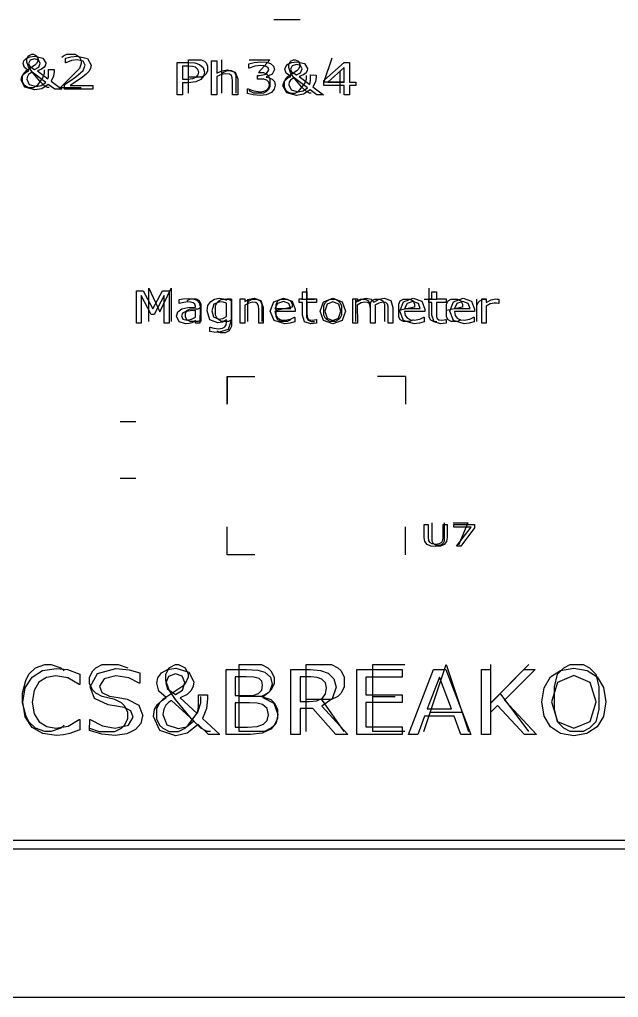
# Model space of a CAD drawing. Extents: x 132.2 to 167.8, y 97.2 to 132.8.
# Drawn here: x 139.2 to 149.95, y 97.19 to 114.73 of the extents above; entities that cross this region are included whole.
import ezdxf

# ---------------------------------------------------------------- set-up
doc = ezdxf.new("R2010")
doc.units = 0

msp = doc.modelspace()

# ---------------------------------------------------------------- linework, layer by layer
at = {"layer": 'Layer 1'}
for p, q in [((143.763, 114.735), (144.237, 114.735)), ((139.334, 114.03), (139.363, 114.087)), ((139.363, 114.087), (139.42, 114.115)), ((139.38469, 114.067049), (139.47499, 114.078769)), ((139.42, 114.115), (139.449, 114.115)), ((139.449, 114.115), (139.506, 114.087)), ((139.47499, 114.078769), (139.61698, 114.044399)), ((139.506, 114.087), (139.534, 114.03)), ((139.963, 114.058), (139.992, 114.087)), ((139.992, 114.087), (140.049, 114.115)), ((140.049, 114.115), (140.192, 114.115)), ((140.1208, 114.067), (140.23743, 114.07833)), ((140.192, 114.115), (140.249, 114.087)), ((140.23743, 114.07833), (140.41949, 114.03497)), ((140.249, 114.087), (140.277, 114.058)), ((139.26499, 113.943609), (139.27819, 113.993219)), ((139.28929, 113.871729), (139.26499, 113.943609)), ((139.27819, 113.993219), (139.31879, 114.036579)), ((139.477, 113.915), (139.306, 113.801)), ((139.31879, 114.036579), (139.38469, 114.067049)), ((139.334, 113.972), (139.334, 114.03)), ((139.363, 113.887), (139.334, 113.972)), ((139.394, 114.00546), (139.3646, 113.94687)), ((139.3646, 113.94687), (139.3844, 113.89492)), ((139.3844, 113.89492), (139.4711, 113.8414)), ((139.4701, 114.02968), (139.394, 114.00546)), ((139.5431, 114.0082), (139.4701, 114.02968)), ((139.506, 113.944), (139.477, 113.915)), ((139.534, 114.001), (139.506, 113.944)), ((139.534, 114.03), (139.534, 114.001)), ((139.572, 113.95), (139.5431, 114.0082)), ((139.5462, 113.88124), (139.5721, 113.94999)), ((139.5721, 113.94999), (139.572, 113.95)), ((139.61698, 114.044399), (139.67128, 113.958069)), ((139.66528, 113.919009), (139.64448, 113.880339)), ((139.67128, 113.958069), (139.66528, 113.919009)), ((140.025, 114.042), (140.1208, 114.067)), ((140.025, 113.96), (140.025, 114.042)), ((140.02979, 113.960744), (140.025, 113.96)), ((140.13476, 113.999024), (140.02979, 113.960744)), ((140.23466, 114.011524), (140.13476, 113.999024)), ((140.34267, 113.985744), (140.23466, 114.011524)), ((140.277, 114.058), (140.306, 114.001)), ((140.306, 113.944), (140.277, 113.858)), ((140.306, 114.001), (140.306, 113.944)), ((140.38177, 113.915044), (140.34267, 113.985744)), ((140.34577, 113.822464), (140.38177, 113.915044)), ((140.41949, 114.03497), (140.48539, 113.918174)), ((140.48539, 113.918174), (140.47419, 113.856064)), ((142.028, 113.385), (142.028, 113.967)), ((142.028, 113.967), (142.233, 113.967)), ((142.22784, 113.90036), (142.128, 113.9)), ((142.128, 113.9), (142.128, 113.668)), ((142.30644, 113.89486), (142.22784, 113.90036)), ((142.233, 113.967), (142.34811, 113.958)), ((142.234, 113.415), (142.234, 114.015)), ((142.234, 114.015), (142.463, 114.015)), ((142.36224, 113.87767), (142.30644, 113.89486)), ((142.34811, 113.958), (142.43181, 113.93066)), ((142.43181, 113.93066), (142.49821, 113.87519)), ((142.463, 114.015), (142.52, 113.987)), ((142.52, 113.987), (142.549, 113.958)), ((142.549, 113.958), (142.577, 113.901)), ((142.577, 113.901), (142.577, 113.815)), ((142.646, 113.385), (142.646, 113.993)), ((142.646, 113.993), (142.742, 113.993)), ((142.742, 113.993), (142.742, 113.773)), ((142.834, 113.415), (142.834, 114.015)), ((143.317, 113.942), (143.4128, 113.967)), ((143.317, 113.86), (143.317, 113.942)), ((143.32, 114.015), (143.692, 114.015)), ((143.42429, 113.89784), (143.32185, 113.86034)), ((143.4128, 113.967), (143.52944, 113.97872)), ((143.52672, 113.91112), (143.42429, 113.89784)), ((143.692, 114.015), (143.492, 113.787)), ((143.58302, 113.90722), (143.52672, 113.91112)), ((143.52944, 113.97872), (143.62684, 113.97092)), ((143.62962, 113.89316), (143.58302, 113.90722)), ((143.62684, 113.97092), (143.70294, 113.94592)), ((143.66212, 113.86699), (143.62962, 113.89316)), ((143.70294, 113.94592), (143.75824, 113.90061)), ((143.75824, 113.90061), (143.77704, 113.8385)), ((143.96509, 113.843589), (143.97829, 113.893199)), ((143.97829, 113.893199), (144.01889, 113.936559)), ((144.01889, 113.936559), (144.08479, 113.967029)), ((144.034, 113.93), (144.063, 113.987)), ((144.034, 113.872), (144.034, 113.93)), ((144.063, 113.987), (144.12, 114.015)), ((144.094, 113.90546), (144.0646, 113.84687)), ((144.08479, 113.967029), (144.17509, 113.978749)), ((144.1701, 113.92968), (144.094, 113.90546)), ((144.12, 114.015), (144.149, 114.015)), ((144.149, 114.015), (144.206, 113.987)), ((144.2431, 113.9082), (144.1701, 113.92968)), ((144.17509, 113.978749), (144.31708, 113.944369)), ((144.206, 113.987), (144.234, 113.93)), ((144.234, 113.901), (144.206, 113.844)), ((144.234, 113.93), (144.234, 113.901)), ((144.272, 113.85), (144.2431, 113.9082)), ((144.31708, 113.944369), (144.37138, 113.858039)), ((144.806, 114.044), (144.663, 113.615)), ((144.664, 113.639), (145.02963, 113.967125)), ((145.02963, 113.967125), (145.123, 113.967)), ((145.123, 113.967), (145.123, 113.611)), ((139.24169, 113.706879), (139.27259, 113.752189)), ((139.277, 113.772), (139.249, 113.715)), ((139.27259, 113.752189), (139.31669, 113.786569)), ((139.306, 113.801), (139.277, 113.772)), ((139.36989, 113.815089), (139.28929, 113.871729)), ((139.31669, 113.786569), (139.36989, 113.815089)), ((139.3652, 113.748434), (139.3419, 113.711714)), ((139.42, 113.801), (139.363, 113.887)), ((139.3966, 113.774214), (139.3652, 113.748434)), ((139.428, 113.789844), (139.3966, 113.774214)), ((139.563, 113.63), (139.42, 113.801)), ((139.6704, 113.607813), (139.428, 113.789844)), ((139.4711, 113.8414), (139.5462, 113.88124)), ((139.59838, 113.843619), (139.52078, 113.813539)), ((139.52078, 113.813539), (139.70891, 113.672133)), ((139.64448, 113.880339), (139.59838, 113.843619)), ((139.62, 113.687), (139.649, 113.772)), ((139.649, 113.772), (139.649, 113.83)), ((139.71951, 113.706513), (139.72351, 113.745573)), ((139.72351, 113.745573), (139.72402, 113.794403)), ((139.72402, 113.794403), (139.72402, 113.840103)), ((139.72402, 113.840103), (139.82304, 113.839844)), ((139.8103, 113.71863), (139.7672, 113.62918)), ((139.823, 113.803), (139.8103, 113.71863)), ((139.82304, 113.839844), (139.823, 113.803)), ((140.277, 113.858), (139.934, 113.515)), ((140.2124, 113.70723), (140.34577, 113.822464)), ((140.39559, 113.754104), (140.33119, 113.702154)), ((140.44229, 113.801764), (140.39559, 113.754104)), ((140.47419, 113.856064), (140.44229, 113.801764)), ((142.40384, 113.84134), (142.36224, 113.87767)), ((142.3738, 113.70315), (142.4073, 113.7426)), ((142.41754, 113.789), (142.40384, 113.84134)), ((142.4073, 113.7426), (142.4174, 113.78908)), ((142.4174, 113.78908), (142.41754, 113.789)), ((142.5042, 113.71913), (142.4555, 113.6621)), ((142.52, 113.73), (142.463, 113.701)), ((142.49821, 113.87519), (142.52201, 113.79121)), ((142.522, 113.791), (142.5042, 113.71913)), ((142.549, 113.758), (142.52, 113.73)), ((142.52201, 113.79121), (142.522, 113.791)), ((142.577, 113.815), (142.549, 113.758)), ((142.8233, 113.74824), (142.7417, 113.71035)), ((142.742, 113.773), (142.8343, 113.81753)), ((142.9049, 113.76308), (142.8233, 113.74824)), ((142.863, 113.787), (142.834, 113.758)), ((142.8343, 113.81753), (142.9322, 113.83355)), ((142.92, 113.815), (142.863, 113.787)), ((142.9668, 113.75488), (142.9049, 113.76308)), ((143.006, 113.815), (142.92, 113.815)), ((142.9322, 113.83355), (143.07216, 113.79097)), ((143.0033, 113.73066), (142.9668, 113.75488)), ((143.02, 113.68925), (143.0033, 113.73066)), ((143.063, 113.787), (143.006, 113.815)), ((143.092, 113.73), (143.063, 113.787)), ((143.07216, 113.79097), (143.12036, 113.668313)), ((143.092, 113.415), (143.092, 113.73)), ((143.32185, 113.86034), (143.317, 113.86)), ((143.469, 113.668), (143.469, 113.733)), ((143.469, 113.733), (143.505, 113.733)), ((143.492, 113.787), (143.577, 113.787)), ((143.505, 113.733), (143.62772, 113.75761)), ((143.577, 113.787), (143.634, 113.758)), ((143.62772, 113.75761), (143.67382, 113.83027)), ((143.73244, 113.75373), (143.62798, 113.70842)), ((143.634, 113.758), (143.663, 113.73)), ((143.67382, 113.83027), (143.66212, 113.86699)), ((143.663, 113.73), (143.692, 113.672)), ((143.77704, 113.8385), (143.73244, 113.75373)), ((143.98939, 113.771719), (143.96509, 113.843589)), ((144.06999, 113.715079), (143.98939, 113.771719)), ((144.177, 113.815), (144.006, 113.701)), ((144.063, 113.787), (144.034, 113.872)), ((144.12, 113.701), (144.063, 113.787)), ((144.0646, 113.84687), (144.0844, 113.79492)), ((144.0844, 113.79492), (144.1711, 113.7414)), ((144.1711, 113.7414), (144.2462, 113.78124)), ((144.206, 113.844), (144.177, 113.815)), ((144.29838, 113.743589), (144.22078, 113.713509)), ((144.2462, 113.78124), (144.2721, 113.84999)), ((144.2721, 113.84999), (144.272, 113.85)), ((144.34458, 113.780309), (144.29838, 113.743589)), ((144.36538, 113.818979), (144.34458, 113.780309)), ((144.349, 113.672), (144.349, 113.73)), ((144.37138, 113.858039), (144.36538, 113.818979)), ((144.42402, 113.694373), (144.42402, 113.740073)), ((144.42402, 113.740073), (144.52304, 113.739843)), ((144.52304, 113.739843), (144.523, 113.703)), ((145.025, 113.874), (144.7324, 113.6115)), ((144.949, 113.815), (144.949, 113.415)), ((145.02556, 113.6115), (145.025, 113.874)), ((139.22849, 113.644769), (139.24169, 113.706879)), ((139.29799, 113.52016), (139.22849, 113.644769)), ((139.249, 113.715), (139.249, 113.63)), ((139.249, 113.63), (139.277, 113.572)), ((139.277, 113.572), (139.306, 113.544)), ((139.306, 113.544), (139.363, 113.515)), ((139.3419, 113.711714), (139.3329, 113.663274)), ((139.3329, 113.663274), (139.376, 113.571084)), ((139.376, 113.571084), (139.49923, 113.536314)), ((139.449, 113.515), (139.506, 113.544)), ((139.49923, 113.536314), (139.59253, 113.553894)), ((139.506, 113.544), (139.534, 113.572)), ((139.534, 113.572), (139.62, 113.687)), ((139.649, 113.544), (139.563, 113.63)), ((139.59253, 113.553894), (139.67063, 113.607804)), ((139.71787, 113.5725), (139.5987, 113.49477)), ((139.706, 113.515), (139.649, 113.544)), ((139.67063, 113.607804), (139.6704, 113.607813)), ((139.70891, 113.672133), (139.71951, 113.706513)), ((139.834, 113.485), (139.71787, 113.5725)), ((139.7672, 113.62918), (139.95889, 113.48543)), ((140.006, 113.567), (140.1125, 113.63731)), ((140.006, 113.485), (140.006, 113.567)), ((140.21912, 113.622464), (140.11111, 113.551374)), ((140.11111, 113.551374), (140.518, 113.552)), ((140.1125, 113.63731), (140.2124, 113.70723)), ((140.33119, 113.702154), (140.21912, 113.622464)), ((140.518, 113.552), (140.518, 113.485)), ((142.128, 113.668), (142.213, 113.668)), ((142.22881, 113.60195), (142.128, 113.602)), ((142.128, 113.602), (142.128, 113.385)), ((142.213, 113.668), (142.3119, 113.6762)), ((142.3632, 113.61679), (142.22881, 113.60195)), ((142.463, 113.701), (142.234, 113.701)), ((142.3119, 113.6762), (142.3738, 113.70315)), ((142.4555, 113.6621), (142.3632, 113.61679)), ((142.7417, 113.71035), (142.742, 113.385)), ((143.025, 113.633), (143.02, 113.68925)), ((143.025, 113.385), (143.025, 113.633)), ((143.12036, 113.668313), (143.12, 113.385)), ((143.5154, 113.66796), (143.469, 113.668)), ((143.5854, 113.66326), (143.5154, 113.66796)), ((143.6407, 113.64685), (143.5854, 113.66326)), ((143.62798, 113.70842), (143.628, 113.703)), ((143.628, 113.703), (143.6838, 113.68972)), ((143.6762, 113.61443), (143.6407, 113.64685)), ((143.6894, 113.56287), (143.6762, 113.61443)), ((143.6777, 113.51053), (143.6894, 113.56287)), ((143.6838, 113.68972), (143.737, 113.66511)), ((143.692, 113.672), (143.692, 113.53)), ((143.737, 113.66511), (143.736, 113.665)), ((143.736, 113.665), (143.7761, 113.62281)), ((143.7918, 113.55719), (143.773, 113.48414)), ((143.7761, 113.62281), (143.7918, 113.55719)), ((143.92849, 113.544769), (143.94169, 113.606879)), ((143.99799, 113.42016), (143.92849, 113.544769)), ((143.94169, 113.606879), (143.97259, 113.652189)), ((143.977, 113.672), (143.949, 113.615)), ((143.949, 113.615), (143.949, 113.53)), ((143.97259, 113.652189), (144.01669, 113.686569)), ((144.006, 113.701), (143.977, 113.672)), ((144.01669, 113.686569), (144.06999, 113.715079)), ((144.0419, 113.611713), (144.0329, 113.563273)), ((144.0329, 113.563273), (144.076, 113.471083)), ((144.0652, 113.648433), (144.0419, 113.611713)), ((144.0966, 113.674213), (144.0652, 113.648433)), ((144.128, 113.689843), (144.0966, 113.674213)), ((144.263, 113.53), (144.12, 113.701)), ((144.3704, 113.507812), (144.128, 113.689843)), ((144.22078, 113.713509), (144.40892, 113.572103)), ((144.234, 113.472), (144.32, 113.587)), ((144.32, 113.587), (144.349, 113.672)), ((144.40892, 113.572103), (144.41952, 113.606483)), ((144.41952, 113.606483), (144.42352, 113.645543)), ((144.42352, 113.645543), (144.42402, 113.694373)), ((144.5103, 113.61862), (144.4672, 113.52917)), ((144.523, 113.703), (144.5103, 113.61862)), ((144.663, 113.615), (145.034, 113.615)), ((144.664, 113.549), (144.664, 113.639)), ((145.025, 113.549), (144.664, 113.549)), ((144.7324, 113.6115), (145.02556, 113.6115)), ((145.025, 113.385), (145.025, 113.549)), ((145.123, 113.611), (145.235, 113.611)), ((145.235, 113.549), (145.123, 113.549)), ((145.123, 113.549), (145.123, 113.385)), ((145.235, 113.611), (145.235, 113.549)), ((139.47344, 113.47289), (139.29799, 113.52016)), ((139.363, 113.515), (139.449, 113.515)), ((139.5987, 113.49477), (139.47344, 113.47289)), ((139.734, 113.515), (139.706, 113.515)), ((139.95889, 113.48543), (139.834, 113.485)), ((139.934, 113.515), (140.306, 113.515)), ((140.518, 113.485), (140.006, 113.485)), ((142.128, 113.385), (142.028, 113.385)), ((142.742, 113.385), (142.646, 113.385)), ((143.12, 113.385), (143.025, 113.385)), ((143.29428, 113.40954), (143.295, 113.491)), ((143.39418, 113.38454), (143.29428, 113.40954)), ((143.295, 113.491), (143.303, 113.491)), ((143.303, 113.491), (143.40442, 113.45467)), ((143.349, 113.444), (143.32, 113.472)), ((143.406, 113.415), (143.349, 113.444)), ((143.51792, 113.37282), (143.39418, 113.38454)), ((143.40442, 113.45467), (143.517, 113.44022)), ((143.577, 113.415), (143.406, 113.415)), ((143.517, 113.44022), (143.5849, 113.44842)), ((143.6305, 113.38571), (143.51792, 113.37282)), ((143.634, 113.444), (143.577, 113.415)), ((143.5849, 113.44842), (143.6432, 113.47264)), ((143.7203, 113.42633), (143.6305, 113.38571)), ((143.663, 113.472), (143.634, 113.444)), ((143.6432, 113.47264), (143.6777, 113.51053)), ((143.692, 113.53), (143.663, 113.472)), ((143.773, 113.48414), (143.7203, 113.42633)), ((143.949, 113.53), (143.977, 113.472)), ((143.977, 113.472), (144.006, 113.444)), ((144.17345, 113.37289), (143.99799, 113.42016)), ((144.006, 113.444), (144.063, 113.415)), ((144.063, 113.415), (144.149, 113.415)), ((144.076, 113.471083), (144.19923, 113.436323)), ((144.149, 113.415), (144.206, 113.444)), ((144.29871, 113.39477), (144.17345, 113.37289)), ((144.19923, 113.436323), (144.29253, 113.453903)), ((144.206, 113.444), (144.234, 113.472)), ((144.349, 113.444), (144.263, 113.53)), ((144.29253, 113.453903), (144.37063, 113.507813)), ((144.41788, 113.4725), (144.29871, 113.39477)), ((144.406, 113.415), (144.349, 113.444)), ((144.37063, 113.507813), (144.3704, 113.507812)), ((144.434, 113.415), (144.406, 113.415)), ((144.534, 113.385), (144.41788, 113.4725)), ((144.4672, 113.52917), (144.65888, 113.38542)), ((144.65888, 113.38542), (144.534, 113.385)), ((145.123, 113.385), (145.025, 113.385)), ((141.301, 109.285), (141.301, 109.867)), ((141.301, 109.867), (141.42, 109.867)), ((141.42, 109.867), (141.59538, 109.54317)), ((141.52, 109.315), (141.52, 109.915)), ((141.52, 109.915), (141.72, 109.487)), ((141.59538, 109.54317), (141.76501, 109.867)), ((141.72, 109.487), (141.92, 109.915)), ((141.76501, 109.867), (141.886, 109.867)), ((141.886, 109.867), (141.886, 109.285)), ((141.92, 109.915), (141.92, 109.315)), ((144.349, 109.915), (144.349, 109.401)), ((146.549, 109.915), (146.549, 109.401)), ((141.38244, 109.78601), (141.382, 109.285)), ((141.564, 109.445), (141.38244, 109.78601)), ((141.799, 109.786), (141.61611, 109.44499)), ((141.799, 109.285), (141.799, 109.786)), ((142.065, 109.712), (142.1352, 109.7249)), ((142.065, 109.637), (142.065, 109.712)), ((142.1352, 109.7249), (142.2258, 109.7319)), ((142.263, 109.715), (142.206, 109.687)), ((142.2258, 109.7319), (142.3164, 109.7239)), ((142.377, 109.715), (142.263, 109.715)), ((142.3164, 109.7239), (142.3835, 109.6981)), ((142.434, 109.687), (142.377, 109.715)), ((142.3835, 109.6981), (142.4259, 109.6516)), ((142.463, 109.63), (142.434, 109.687)), ((142.63252, 109.67458), (142.70232, 109.71758)), ((142.70232, 109.71758), (142.78402, 109.73318)), ((142.749, 109.658), (142.777, 109.687)), ((142.777, 109.687), (142.834, 109.715)), ((142.78402, 109.73318), (142.85562, 109.72518)), ((142.834, 109.715), (142.949, 109.715)), ((142.85562, 109.72518), (142.91702, 109.70218)), ((142.91702, 109.70218), (142.92202, 109.72088)), ((142.92202, 109.72088), (143, 109.721)), ((142.949, 109.715), (143.006, 109.687)), ((143, 109.721), (143, 109.335)), ((143.006, 109.715), (143.006, 109.23)), ((143.163, 109.285), (143.163, 109.721)), ((143.163, 109.721), (143.247, 109.721)), ((143.247, 109.721), (143.247, 109.673)), ((143.247, 109.673), (143.3274, 109.7175)), ((143.292, 109.715), (143.292, 109.315)), ((143.292, 109.658), (143.32, 109.687)), ((143.32, 109.687), (143.377, 109.715)), ((143.3274, 109.7175), (143.4127, 109.7335)), ((143.377, 109.715), (143.463, 109.715)), ((143.4127, 109.7335), (143.53463, 109.6909)), ((143.463, 109.715), (143.52, 109.687)), ((143.52, 109.687), (143.549, 109.63)), ((143.53463, 109.6909), (143.57663, 109.56824)), ((143.76657, 109.67101), (143.94062, 109.73391)), ((143.806, 109.63), (143.834, 109.687)), ((143.834, 109.687), (143.892, 109.715)), ((143.892, 109.715), (144.006, 109.715)), ((143.94062, 109.73391), (144.09436, 109.68231)), ((144.006, 109.715), (144.063, 109.687)), ((144.063, 109.687), (144.092, 109.63)), ((144.09436, 109.68231), (144.14866, 109.53583)), ((144.221, 109.659), (144.221, 109.721)), ((144.221, 109.721), (144.277, 109.721)), ((144.263, 109.715), (144.492, 109.715)), ((144.277, 109.721), (144.277, 109.846)), ((144.277, 109.846), (144.36, 109.846)), ((144.36, 109.846), (144.36, 109.721)), ((144.36, 109.721), (144.531, 109.721)), ((144.531, 109.721), (144.531, 109.659)), ((144.658, 109.67136), (144.82454, 109.73346)), ((144.692, 109.658), (144.72, 109.687)), ((144.72, 109.687), (144.777, 109.715)), ((144.777, 109.715), (144.863, 109.715)), ((144.82454, 109.73346), (144.9902, 109.67136)), ((144.863, 109.715), (144.92, 109.687)), ((144.92, 109.687), (144.949, 109.658)), ((145.18, 109.286), (145.18, 109.722)), ((145.18, 109.722), (145.264, 109.722)), ((145.234, 109.315), (145.234, 109.715)), ((145.234, 109.658), (145.263, 109.687)), ((145.263, 109.687), (145.32, 109.715)), ((145.264, 109.722), (145.264, 109.674)), ((145.264, 109.674), (145.3413, 109.7185)), ((145.32, 109.715), (145.406, 109.715)), ((145.3413, 109.7185), (145.4239, 109.7345)), ((145.406, 109.715), (145.463, 109.687)), ((145.4239, 109.7345), (145.5092, 109.7158)), ((145.463, 109.687), (145.492, 109.63)), ((145.492, 109.63), (145.52, 109.687)), ((145.5092, 109.7158), (145.5618, 109.6638)), ((145.52, 109.687), (145.577, 109.715)), ((145.5618, 109.6638), (145.6537, 109.7177)), ((145.577, 109.715), (145.663, 109.715)), ((145.6537, 109.7177), (145.7425, 109.7345)), ((145.663, 109.715), (145.72, 109.687)), ((145.72, 109.687), (145.749, 109.63)), ((145.7425, 109.7345), (145.86221, 109.6907)), ((145.86221, 109.6907), (145.90111, 109.56921)), ((146.006, 109.63), (146.034, 109.687)), ((146.034, 109.687), (146.092, 109.715)), ((146.09057, 109.67101), (146.26463, 109.73391)), ((146.092, 109.715), (146.206, 109.715)), ((146.206, 109.715), (146.263, 109.687)), ((146.263, 109.687), (146.292, 109.63)), ((146.26463, 109.73391), (146.41836, 109.68231)), ((146.41836, 109.68231), (146.47266, 109.53583)), ((146.463, 109.715), (146.692, 109.715)), ((146.545, 109.659), (146.545, 109.721)), ((146.545, 109.721), (146.601, 109.721)), ((146.601, 109.721), (146.601, 109.846)), ((146.601, 109.846), (146.684, 109.846)), ((146.684, 109.846), (146.684, 109.721)), ((146.684, 109.721), (146.856, 109.721)), ((146.856, 109.721), (146.856, 109.659)), ((146.863, 109.63), (146.892, 109.687)), ((146.892, 109.687), (146.949, 109.715)), ((146.949, 109.715), (147.063, 109.715)), ((146.98658, 109.67101), (147.16063, 109.73391)), ((147.063, 109.715), (147.12, 109.687)), ((147.12, 109.687), (147.149, 109.63)), ((147.16063, 109.73391), (147.31436, 109.68231)), ((147.31436, 109.68231), (147.36866, 109.53583)), ((147.406, 109.315), (147.406, 109.715)), ((147.434, 109.658), (147.463, 109.687)), ((147.463, 109.687), (147.52, 109.715)), ((147.495, 109.285), (147.495, 109.721)), ((147.495, 109.721), (147.578, 109.721)), ((147.52, 109.715), (147.577, 109.715)), ((147.578, 109.721), (147.578, 109.656)), ((147.578, 109.656), (147.665, 109.7056)), ((147.665, 109.7056), (147.7423, 109.7205)), ((147.7423, 109.7205), (147.7737, 109.7195)), ((147.7737, 109.7195), (147.8028, 109.7155)), ((147.8028, 109.7155), (147.803, 109.641)), ((142.04431, 109.4926), (142.11321, 109.541)), ((142.0685, 109.6374), (142.065, 109.637)), ((142.1515, 109.6593), (142.0685, 109.6374)), ((142.11321, 109.541), (142.22144, 109.5648)), ((142.2244, 109.6673), (142.1515, 109.6593)), ((142.177, 109.458), (142.206, 109.515)), ((142.2673, 109.508), (142.186, 109.4967)), ((142.206, 109.515), (142.263, 109.544)), ((142.22144, 109.5648), (142.35706, 109.5738)), ((142.2761, 109.6643), (142.2244, 109.6673)), ((142.263, 109.544), (142.406, 109.544)), ((142.357, 109.514), (142.2673, 109.508)), ((142.3185, 109.6522), (142.2761, 109.6643)), ((142.3468, 109.6264), (142.3185, 109.6522)), ((142.357, 109.585), (142.3468, 109.6264)), ((142.35706, 109.5738), (142.357, 109.585)), ((142.3574, 109.39242), (142.357, 109.514)), ((142.406, 109.544), (142.463, 109.572)), ((142.4259, 109.6516), (142.4405, 109.5809)), ((142.4405, 109.5809), (142.44, 109.285)), ((142.463, 109.315), (142.463, 109.63)), ((142.56582, 109.50698), (142.58352, 109.60388)), ((142.61752, 109.3476), (142.56582, 109.50698)), ((142.58352, 109.60388), (142.63252, 109.67458)), ((142.69081, 109.6271), (142.65151, 109.50913)), ((142.65151, 109.50913), (142.68071, 109.3978)), ((142.7986, 109.6677), (142.69081, 109.6271)), ((142.72, 109.601), (142.749, 109.658)), ((142.72, 109.43), (142.72, 109.601)), ((142.8552, 109.6617), (142.7986, 109.6677)), ((142.917, 109.643), (142.8552, 109.6617)), ((142.9169, 109.4053), (142.917, 109.643)), ((143.3176, 109.6481), (143.2465, 109.6102)), ((143.2465, 109.6102), (143.247, 109.285)), ((143.3887, 109.6629), (143.3176, 109.6481)), ((143.4426, 109.6549), (143.3887, 109.6629)), ((143.4744, 109.6307), (143.4426, 109.6549)), ((143.489, 109.5893), (143.4744, 109.6307)), ((143.493, 109.533), (143.489, 109.5893)), ((143.493, 109.285), (143.493, 109.533)), ((143.549, 109.63), (143.549, 109.315)), ((143.57663, 109.56824), (143.576, 109.285)), ((143.70077, 109.50108), (143.76657, 109.67101)), ((143.83013, 109.6384), (143.78553, 109.5521)), ((143.78553, 109.5521), (144.0682, 109.5522)), ((143.806, 109.401), (143.806, 109.63)), ((144.092, 109.572), (143.806, 109.515)), ((143.9366, 109.6732), (143.83013, 109.6384)), ((144.0351, 109.6416), (143.9366, 109.6732)), ((144.0682, 109.5522), (144.0351, 109.6416)), ((144.092, 109.63), (144.092, 109.572)), ((144.14866, 109.53583), (144.149, 109.496)), ((144.277, 109.659), (144.221, 109.659)), ((144.27664, 109.42714), (144.277, 109.659)), ((144.531, 109.659), (144.36, 109.659)), ((144.36, 109.659), (144.36, 109.46)), ((144.5966, 109.503), (144.658, 109.67136)), ((144.663, 109.601), (144.692, 109.658)), ((144.663, 109.43), (144.663, 109.601)), ((144.7193, 109.62878), (144.6822, 109.503)), ((144.82444, 109.67018), (144.7193, 109.62878)), ((144.9287, 109.62878), (144.82444, 109.67018)), ((144.9663, 109.503), (144.9287, 109.62878)), ((144.949, 109.658), (144.977, 109.601)), ((144.977, 109.601), (144.977, 109.43)), ((144.9902, 109.67136), (145.052, 109.503)), ((145.3316, 109.6497), (145.2636, 109.6118)), ((145.2636, 109.6118), (145.264, 109.286)), ((145.4001, 109.6645), (145.3316, 109.6497)), ((145.4549, 109.6555), (145.4001, 109.6645)), ((145.4841, 109.6305), (145.4549, 109.6555)), ((145.496, 109.5887), (145.4841, 109.6305)), ((145.492, 109.63), (145.492, 109.315)), ((145.499, 109.534), (145.496, 109.5887)), ((145.499, 109.285), (145.499, 109.534)), ((145.6493, 109.6479), (145.5795, 109.6088)), ((145.5795, 109.6088), (145.5815, 109.5877)), ((145.5815, 109.5877), (145.58239, 109.5643)), ((145.58239, 109.5643), (145.582, 109.285)), ((145.7191, 109.6635), (145.6493, 109.6479)), ((145.7739, 109.6545), (145.7191, 109.6635)), ((145.749, 109.63), (145.749, 109.315)), ((145.8031, 109.6291), (145.7739, 109.6545)), ((145.815, 109.5873), (145.8031, 109.6291)), ((145.818, 109.533), (145.815, 109.5873)), ((145.818, 109.285), (145.818, 109.533)), ((145.90111, 109.56921), (145.901, 109.285)), ((146.006, 109.401), (146.006, 109.63)), ((146.292, 109.572), (146.006, 109.515)), ((146.02477, 109.50108), (146.09057, 109.67101)), ((146.15513, 109.6384), (146.11053, 109.5521)), ((146.11053, 109.5521), (146.3932, 109.5522)), ((146.2616, 109.6732), (146.15513, 109.6384)), ((146.3601, 109.6416), (146.2616, 109.6732)), ((146.292, 109.63), (146.292, 109.572)), ((146.3932, 109.5522), (146.3601, 109.6416)), ((146.47266, 109.53583), (146.474, 109.496)), ((146.601, 109.659), (146.545, 109.659)), ((146.60164, 109.42714), (146.601, 109.659)), ((146.856, 109.659), (146.684, 109.659)), ((146.684, 109.659), (146.684, 109.46)), ((146.863, 109.401), (146.863, 109.63)), ((147.149, 109.572), (146.863, 109.515)), ((146.92078, 109.50108), (146.98658, 109.67101)), ((147.05014, 109.6384), (147.00554, 109.5521)), ((147.00554, 109.5521), (147.2882, 109.5522)), ((147.1566, 109.6732), (147.05014, 109.6384)), ((147.149, 109.63), (147.149, 109.572)), ((147.2551, 109.6416), (147.1566, 109.6732)), ((147.2882, 109.5522), (147.2551, 109.6416)), ((147.36866, 109.53583), (147.369, 109.496)), ((147.406, 109.601), (147.434, 109.658)), ((147.5786, 109.5941), (147.578, 109.285)), ((147.6475, 109.6328), (147.5786, 109.5941)), ((147.7217, 109.648), (147.6475, 109.6328)), ((147.7628, 109.646), (147.7217, 109.648)), ((147.799, 109.641), (147.7628, 109.646)), ((147.803, 109.641), (147.799, 109.641)), ((141.61611, 109.44499), (141.564, 109.445)), ((142.02041, 109.4125), (142.04431, 109.4926)), ((142.06681, 109.3129), (142.02041, 109.4125)), ((142.1281, 109.4686), (142.106, 109.4166)), ((142.106, 109.4166), (142.1316, 109.36)), ((142.186, 109.4967), (142.1281, 109.4686)), ((142.1316, 109.36), (142.2098, 109.3413)), ((142.177, 109.401), (142.177, 109.458)), ((142.206, 109.344), (142.177, 109.401)), ((142.263, 109.315), (142.206, 109.344)), ((142.2098, 109.3413), (142.2898, 109.3561)), ((142.2898, 109.3561), (142.3569, 109.3924)), ((142.357, 109.332), (142.327, 109.3133)), ((142.3569, 109.3924), (142.3574, 109.39242)), ((142.357, 109.285), (142.357, 109.332)), ((142.463, 109.344), (142.406, 109.315)), ((142.758, 109.2913), (142.61752, 109.3476)), ((142.68071, 109.3978), (142.77741, 109.3599)), ((142.749, 109.372), (142.72, 109.43)), ((142.777, 109.344), (142.749, 109.372)), ((142.834, 109.315), (142.777, 109.344)), ((142.77741, 109.3599), (142.84991, 109.372)), ((142.917, 109.344), (142.845, 109.3042)), ((142.84991, 109.372), (142.91701, 109.4052)), ((142.9165, 109.304), (142.917, 109.344)), ((142.91701, 109.4052), (142.9169, 109.4053)), ((143, 109.335), (142.943, 109.17211)), ((143.006, 109.344), (142.949, 109.315)), ((143.76967, 109.3339), (143.70077, 109.50108)), ((143.9614, 109.2753), (143.76967, 109.3339)), ((144.149, 109.496), (143.785, 109.496)), ((143.785, 109.496), (143.7987, 109.4257)), ((143.7987, 109.4257), (143.8362, 109.3769)), ((143.834, 109.344), (143.806, 109.401)), ((143.892, 109.315), (143.834, 109.344)), ((143.8362, 109.3769), (143.8905, 109.3488)), ((143.8905, 109.3488), (143.9603, 109.3398)), ((143.9603, 109.3398), (144.06147, 109.3574)), ((144.063, 109.344), (144.006, 109.315)), ((144.06147, 109.3574), (144.13437, 109.3926)), ((144.13437, 109.3926), (144.139, 109.392)), ((144.139, 109.392), (144.139, 109.312)), ((144.31594, 109.3119), (144.27664, 109.42714)), ((144.349, 109.401), (144.377, 109.344)), ((144.36, 109.46), (144.362, 109.4061)), ((144.362, 109.4061), (144.3744, 109.3702)), ((144.3744, 109.3702), (144.4009, 109.3472)), ((144.377, 109.344), (144.434, 109.315)), ((144.4009, 109.3472), (144.453, 109.3402)), ((144.453, 109.3402), (144.4954, 109.3452)), ((144.4954, 109.3452), (144.5272, 109.3542)), ((144.5272, 109.3542), (144.531, 109.354)), ((144.531, 109.354), (144.531, 109.289)), ((144.658, 109.33464), (144.5966, 109.503)), ((144.82454, 109.27294), (144.658, 109.33464)), ((144.692, 109.372), (144.663, 109.43)), ((144.6822, 109.503), (144.7198, 109.37839)), ((144.72, 109.344), (144.692, 109.372)), ((144.7198, 109.37839), (144.8245, 109.33619)), ((144.777, 109.315), (144.72, 109.344)), ((144.8245, 109.33619), (144.92832, 109.37799)), ((144.9902, 109.33464), (144.82454, 109.27294)), ((144.92, 109.344), (144.863, 109.315)), ((144.949, 109.372), (144.92, 109.344)), ((144.92832, 109.37799), (144.96632, 109.50299)), ((144.977, 109.43), (144.949, 109.372)), ((144.96632, 109.50299), (144.9663, 109.503)), ((145.052, 109.503), (144.9902, 109.33464)), ((145.052, 109.503), (145.052, 109.503)), ((146.034, 109.344), (146.006, 109.401)), ((146.09367, 109.3339), (146.02477, 109.50108)), ((146.092, 109.315), (146.034, 109.344)), ((146.2854, 109.2753), (146.09367, 109.3339)), ((146.474, 109.496), (146.11, 109.496)), ((146.11, 109.496), (146.1237, 109.4257)), ((146.1237, 109.4257), (146.1612, 109.3769)), ((146.1612, 109.3769), (146.2155, 109.3488)), ((146.263, 109.344), (146.206, 109.315)), ((146.2155, 109.3488), (146.2853, 109.3398)), ((146.2853, 109.3398), (146.38647, 109.3574)), ((146.38647, 109.3574), (146.45937, 109.3926)), ((146.45937, 109.3926), (146.463, 109.392)), ((146.463, 109.392), (146.463, 109.312)), ((146.549, 109.401), (146.577, 109.344)), ((146.577, 109.344), (146.634, 109.315)), ((146.64094, 109.3119), (146.60164, 109.42714)), ((146.684, 109.46), (146.686, 109.4061)), ((146.686, 109.4061), (146.6984, 109.3702)), ((146.6984, 109.3702), (146.7249, 109.3472)), ((146.7249, 109.3472), (146.777, 109.3402)), ((146.777, 109.3402), (146.8194, 109.3452)), ((146.8194, 109.3452), (146.8512, 109.3542)), ((146.8512, 109.3542), (146.856, 109.354)), ((146.856, 109.354), (146.856, 109.289)), ((146.892, 109.344), (146.863, 109.401)), ((146.949, 109.315), (146.892, 109.344)), ((146.98968, 109.3339), (146.92078, 109.50108)), ((147.1814, 109.2753), (146.98968, 109.3339)), ((147.369, 109.496), (147.006, 109.496)), ((147.006, 109.496), (147.0197, 109.4257)), ((147.0197, 109.4257), (147.0573, 109.3769)), ((147.0573, 109.3769), (147.1116, 109.3488)), ((147.12, 109.344), (147.063, 109.315)), ((147.1116, 109.3488), (147.1814, 109.3398)), ((147.1814, 109.3398), (147.28256, 109.3574)), ((147.28256, 109.3574), (147.35546, 109.3926)), ((147.35546, 109.3926), (147.359, 109.392)), ((147.359, 109.392), (147.359, 109.312)), ((141.382, 109.285), (141.301, 109.285)), ((141.886, 109.285), (141.799, 109.285)), ((142.1799, 109.2738), (142.06681, 109.3129)), ((142.2431, 109.2798), (142.1799, 109.2738)), ((142.2908, 109.2946), (142.2431, 109.2798)), ((142.406, 109.315), (142.263, 109.315)), ((142.327, 109.3133), (142.2908, 109.2946)), ((142.44, 109.285), (142.357, 109.285)), ((142.61742, 109.13881), (142.617, 109.213)), ((142.617, 109.213), (142.621, 109.213)), ((142.621, 109.213), (142.6855, 109.1958)), ((142.6855, 109.1958), (142.7739, 109.1853)), ((142.845, 109.3042), (142.758, 109.2913)), ((142.943, 109.17211), (142.76762, 109.12011)), ((142.7739, 109.1853), (142.8441, 109.1943)), ((142.949, 109.315), (142.834, 109.315)), ((142.8441, 109.1943), (142.8874, 109.2193)), ((142.8874, 109.2193), (142.9095, 109.256)), ((142.9095, 109.256), (142.9165, 109.304)), ((142.977, 109.172), (142.949, 109.144)), ((143.006, 109.23), (142.977, 109.172)), ((143.247, 109.285), (143.163, 109.285)), ((143.576, 109.285), (143.493, 109.285)), ((144.006, 109.315), (143.892, 109.315)), ((144.0533, 109.2858), (143.9614, 109.2753)), ((144.139, 109.312), (144.0533, 109.2858)), ((144.4308, 109.276), (144.31594, 109.3119)), ((144.4798, 109.28), (144.4308, 109.276)), ((144.434, 109.315), (144.492, 109.315)), ((144.531, 109.289), (144.4798, 109.28)), ((144.863, 109.315), (144.777, 109.315)), ((145.264, 109.286), (145.18, 109.286)), ((145.582, 109.285), (145.499, 109.285)), ((145.901, 109.285), (145.818, 109.285)), ((146.206, 109.315), (146.092, 109.315)), ((146.3773, 109.2858), (146.2854, 109.2753)), ((146.463, 109.312), (146.3773, 109.2858)), ((146.634, 109.315), (146.692, 109.315)), ((146.7558, 109.276), (146.64094, 109.3119)), ((146.8048, 109.28), (146.7558, 109.276)), ((146.856, 109.289), (146.8048, 109.28)), ((147.063, 109.315), (146.949, 109.315)), ((147.2733, 109.2858), (147.1814, 109.2753)), ((147.359, 109.312), (147.2733, 109.2858)), ((147.578, 109.285), (147.495, 109.285)), ((142.69072, 109.12511), (142.61742, 109.13881)), ((142.76762, 109.12011), (142.69072, 109.12511)), ((142.806, 109.115), (142.749, 109.144)), ((142.892, 109.115), (142.806, 109.115)), ((142.949, 109.144), (142.892, 109.115)), ((142.926, 107.831), (142.926, 108.331)), ((142.926, 108.331), (143.426, 108.331)), ((142.926, 108.331), (142.926, 107.831)), ((146.126, 108.331), (145.626, 108.331)), ((146.126, 108.331), (146.126, 107.831)), ((141.291, 107.517), (141.009, 107.517)), ((141.291, 106.497), (141.009, 106.497)), ((146.4608, 105.4415), (146.461, 105.673)), ((146.461, 105.673), (146.533, 105.673)), ((146.533, 105.673), (146.533, 105.439)), ((146.601, 105.705), (146.601, 105.381)), ((146.805, 105.4371), (146.805, 105.673)), ((146.805, 105.673), (146.877, 105.673)), ((146.83, 105.381), (146.83, 105.705)), ((146.877, 105.673), (146.877, 105.441)), ((146.982, 105.705), (147.249, 105.705)), ((146.998, 105.627), (146.998, 105.673)), ((146.998, 105.673), (147.369, 105.673)), ((147.249, 105.705), (147.077, 105.305)), ((147.369, 105.673), (147.369, 105.615)), ((142.926, 105.131), (142.926, 105.631)), ((146.126, 105.131), (146.126, 105.631)), ((147.3061, 105.62719), (146.998, 105.627)), ((147.045, 105.285), (147.3061, 105.62719)), ((147.369, 105.615), (147.12356, 105.28531)), ((146.4735, 105.3673), (146.4608, 105.4415)), ((146.5161, 105.3157), (146.4735, 105.3673)), ((146.5798, 105.2873), (146.5161, 105.3157)), ((146.533, 105.439), (146.539, 105.3893)), ((146.539, 105.3893), (146.5594, 105.3562)), ((146.5594, 105.3562), (146.6027, 105.3307)), ((146.601, 105.381), (146.62, 105.343)), ((146.6027, 105.3307), (146.669, 105.3217)), ((146.62, 105.343), (146.639, 105.324)), ((146.639, 105.324), (146.677, 105.305)), ((146.669, 105.3217), (146.7353, 105.3297)), ((146.677, 105.305), (146.753, 105.305)), ((146.7353, 105.3297), (146.779, 105.3555)), ((146.753, 105.305), (146.792, 105.324)), ((146.8217, 105.3152), (146.7561, 105.2863)), ((146.779, 105.3555), (146.799, 105.3894)), ((146.792, 105.324), (146.811, 105.343)), ((146.799, 105.3894), (146.805, 105.4371)), ((146.811, 105.343), (146.83, 105.381)), ((146.8639, 105.3673), (146.8217, 105.3152)), ((146.877, 105.441), (146.8639, 105.3673)), ((143.426, 105.131), (142.926, 105.131)), ((146.6687, 105.2773), (146.5798, 105.2873)), ((146.7561, 105.2863), (146.6687, 105.2773)), ((147.12356, 105.28531), (147.045, 105.285)), ((139.371, 102.988), (139.486, 103.103)), ((139.42566, 102.93555), (139.61547, 103.05117)), ((139.486, 103.103), (139.657, 103.16)), ((139.61547, 103.05117), (139.86331, 103.09107)), ((139.657, 103.16), (139.771, 103.16)), ((139.771, 103.16), (139.943, 103.103)), ((139.86331, 103.09107), (140.06142, 103.06837)), ((139.943, 103.103), (140, 103.045)), ((140.06142, 103.06837), (140.2819, 102.98867)), ((140.457, 102.931), (140.514, 103.045)), ((140.514, 103.045), (140.571, 103.103)), ((140.571, 103.103), (140.686, 103.16)), ((140.5979, 102.99795), (140.93029, 103.09165)), ((140.686, 103.16), (140.971, 103.16)), ((140.93029, 103.09165), (141.16901, 103.06825)), ((140.971, 103.16), (141.143, 103.103)), ((141.16901, 103.06825), (141.36132, 103.01045)), ((141.7519, 103.01), (141.85965, 103.0709)), ((141.829, 102.988), (141.886, 103.103)), ((141.85965, 103.0709), (142.0072, 103.0943)), ((141.886, 103.103), (142, 103.16)), ((142, 103.16), (142.057, 103.16)), ((142.0072, 103.0943), (142.23929, 103.0255)), ((142.057, 103.16), (142.171, 103.103)), ((142.171, 103.103), (142.229, 102.988)), ((142.23929, 103.0255), (142.32799, 102.85285)), ((142.908, 101.907), (142.908, 103.07)), ((142.908, 103.07), (143.274, 103.07)), ((143.143, 101.96), (143.143, 103.16)), ((143.143, 103.16), (143.543, 103.16)), ((143.274, 103.07), (143.47625, 103.061)), ((143.47625, 103.061), (143.60473, 103.0219)), ((143.543, 103.16), (143.657, 103.103)), ((143.60473, 103.0219), (143.70333, 102.9352)), ((143.657, 103.103), (143.714, 103.045)), ((143.714, 103.045), (143.771, 102.931)), ((144.072, 101.907), (144.072, 103.07)), ((144.072, 103.07), (144.418, 103.07)), ((144.343, 101.96), (144.343, 103.16)), ((144.343, 103.16), (144.8, 103.16)), ((144.418, 103.07), (144.60451, 103.0559)), ((144.60451, 103.0559), (144.73879, 103.0075)), ((144.8, 103.16), (144.914, 103.103)), ((144.914, 103.103), (144.971, 103.045)), ((144.971, 103.045), (145.029, 102.931)), ((145.253, 101.907), (145.253, 103.07)), ((145.253, 103.07), (146.066, 103.07)), ((145.543, 101.96), (145.543, 103.16)), ((145.543, 103.16), (146.114, 103.16)), ((146.066, 103.07), (146.066, 102.933)), ((146.182, 101.907), (146.63127, 103.07028)), ((146.457, 101.96), (146.857, 103.16)), ((146.63127, 103.07028), (146.85, 103.07)), ((146.85, 103.07), (147.299, 101.907)), ((146.857, 103.16), (147.257, 101.96)), ((147.491, 101.907), (147.491, 103.07)), ((147.491, 103.07), (147.655, 103.07)), ((147.655, 102.463), (148.25429, 103.07003)), ((147.655, 103.07), (147.655, 102.463)), ((147.657, 101.96), (147.657, 103.16)), ((148.343, 103.16), (147.657, 102.474)), ((148.453, 103.07), (147.90178, 102.52313)), ((148.25429, 103.07003), (148.453, 103.07)), ((148.73133, 102.93702), (148.91203, 103.05421)), ((148.857, 102.988), (148.971, 103.103)), ((148.91203, 103.05421), (149.14826, 103.09481)), ((148.971, 103.103), (149.086, 103.16)), ((149.086, 103.16), (149.314, 103.16)), ((149.14826, 103.09481), (149.38615, 103.05341)), ((149.314, 103.16), (149.429, 103.103)), ((149.38615, 103.05341), (149.56603, 102.937)), ((149.429, 103.103), (149.543, 102.988)), ((139.257, 102.645), (139.314, 102.874)), ((139.30132, 102.74414), (139.42566, 102.93555)), ((139.314, 102.874), (139.371, 102.988)), ((139.55052, 102.84169), (139.46102, 102.69325)), ((139.68397, 102.92999), (139.55052, 102.84169)), ((139.85307, 102.95889), (139.68397, 102.92999)), ((140.06775, 102.92219), (139.85307, 102.95889)), ((140.27, 102.805), (140.06775, 102.92219)), ((140.2819, 102.98867), (140.282, 102.805)), ((140.457, 102.817), (140.457, 102.931)), ((140.46694, 102.75888), (140.5979, 102.99795)), ((140.71756, 102.9059), (140.63796, 102.77309)), ((140.92975, 102.9575), (140.71756, 102.9059)), ((141.16433, 102.92), (140.92975, 102.9575)), ((141.35, 102.827), (141.16433, 102.92)), ((141.36132, 103.01045), (141.362, 102.827)), ((141.664, 102.8241), (141.6856, 102.9233)), ((141.6856, 102.9233), (141.7519, 103.01)), ((141.8751, 102.94801), (141.827, 102.83082)), ((141.829, 102.874), (141.829, 102.988)), ((141.886, 102.703), (141.829, 102.874)), ((141.99944, 102.99641), (141.8751, 102.94801)), ((142.1188, 102.95341), (141.99944, 102.99641)), ((142.166, 102.837), (142.1188, 102.95341)), ((142.12372, 102.69958), (142.16602, 102.83708)), ((142.16602, 102.83708), (142.166, 102.837)), ((142.229, 102.931), (142.171, 102.817)), ((142.229, 102.988), (142.229, 102.931)), ((142.32799, 102.85285), (142.31799, 102.77475)), ((143.26788, 102.93802), (143.073, 102.938)), ((143.073, 102.938), (143.073, 102.602)), ((143.40547, 102.93302), (143.26788, 102.93802)), ((143.49997, 102.90722), (143.40547, 102.93302)), ((143.54807, 102.86032), (143.49997, 102.90722)), ((143.56297, 102.78922), (143.54807, 102.86032)), ((143.70333, 102.9352), (143.73403, 102.80942)), ((143.771, 102.931), (143.771, 102.817)), ((144.42911, 102.93704), (144.236, 102.937)), ((144.236, 102.937), (144.236, 102.498)), ((144.54433, 102.92804), (144.42911, 102.93704)), ((144.62883, 102.89684), (144.54433, 102.92804)), ((144.69013, 102.83124), (144.62883, 102.89684)), ((144.73879, 103.0075), (144.84323, 102.90672)), ((144.84323, 102.90672), (144.88133, 102.7536)), ((145.029, 102.931), (145.029, 102.76)), ((146.066, 102.933), (145.417, 102.933)), ((145.417, 102.933), (145.417, 102.614)), ((146.73618, 102.93513), (146.519, 102.36403)), ((146.95252, 102.36403), (146.73618, 102.93513)), ((148.61528, 102.74327), (148.73133, 102.93702)), ((148.85317, 102.83778), (148.74624, 102.48856)), ((148.8, 102.76), (148.857, 102.988)), ((149.14908, 102.96122), (148.85317, 102.83778)), ((149.44334, 102.83778), (149.14908, 102.96122)), ((149.5511, 102.48856), (149.44334, 102.83778)), ((149.543, 102.988), (149.6, 102.76)), ((149.566, 102.937), (149.68121, 102.74559)), ((149.56603, 102.937), (149.566, 102.937)), ((139.25822, 102.48711), (139.30132, 102.74414)), ((139.46102, 102.69325), (139.42952, 102.487)), ((140.282, 102.805), (140.27, 102.805)), ((140.514, 102.703), (140.457, 102.817)), ((140.54564, 102.55185), (140.46694, 102.75888)), ((140.571, 102.645), (140.514, 102.703)), ((140.63796, 102.77309), (140.67776, 102.65903)), ((141.362, 102.827), (141.35, 102.827)), ((141.7038, 102.68035), (141.664, 102.8241)), ((141.8356, 102.56707), (141.7038, 102.68035)), ((142.114, 102.76), (141.771, 102.531)), ((141.827, 102.83082), (141.8593, 102.72691)), ((141.8593, 102.72691), (142.00105, 102.61988)), ((142, 102.531), (141.886, 102.703)), ((142.00105, 102.61988), (142.12372, 102.69958)), ((142.171, 102.817), (142.114, 102.76)), ((142.28399, 102.69745), (142.20859, 102.62405)), ((142.31799, 102.77475), (142.28399, 102.69745)), ((143.49228, 102.6402), (143.54698, 102.7003)), ((143.54698, 102.7003), (143.56358, 102.7886)), ((143.56358, 102.7886), (143.56297, 102.78922)), ((143.68923, 102.66801), (143.56986, 102.57501)), ((143.714, 102.703), (143.657, 102.645)), ((143.73403, 102.80942), (143.68923, 102.66801)), ((143.771, 102.817), (143.714, 102.703)), ((144.70923, 102.74294), (144.69013, 102.83124)), ((144.69123, 102.6339), (144.70943, 102.74249)), ((144.70943, 102.74249), (144.70923, 102.74294)), ((144.88133, 102.7536), (144.81423, 102.54266)), ((145.029, 102.76), (144.971, 102.645)), ((148.57548, 102.48858), (148.61528, 102.74327)), ((148.8, 102.36), (148.8, 102.76)), ((149.6, 102.76), (149.6, 102.36)), ((149.68121, 102.74559), (149.72181, 102.48856)), ((139.257, 102.474), (139.257, 102.645)), ((139.30302, 102.2207), (139.25822, 102.48711)), ((139.42952, 102.487), (139.46432, 102.27606)), ((140.78934, 102.44013), (140.54564, 102.55185)), ((140.686, 102.588), (140.571, 102.645)), ((140.67776, 102.65903), (140.81784, 102.59573)), ((140.914, 102.531), (140.686, 102.588)), ((140.81784, 102.59573), (140.9687, 102.56913)), ((141.029, 102.474), (140.914, 102.531)), ((140.9687, 102.56913), (141.13448, 102.53713)), ((141.13448, 102.53713), (141.3417, 102.43322)), ((141.6765, 102.44137), (141.7486, 102.51007)), ((141.771, 102.531), (141.714, 102.474)), ((141.7486, 102.51007), (141.8356, 102.56707)), ((141.87919, 102.48549), (141.82779, 102.43389)), ((141.93059, 102.51669), (141.87919, 102.48549)), ((142.3268, 102.15263), (141.93059, 102.51669)), ((142.286, 102.188), (142, 102.531)), ((142.20859, 102.62405), (142.08177, 102.56385)), ((142.08177, 102.56385), (142.38929, 102.28104)), ((142.41369, 102.42784), (142.41451, 102.52554)), ((142.41451, 102.52554), (142.41451, 102.61694)), ((142.41451, 102.61694), (142.5763, 102.61669)), ((142.457, 102.474), (142.457, 102.588)), ((142.576, 102.542), (142.5553, 102.37325)), ((142.5763, 102.61669), (142.576, 102.542)), ((143.073, 102.602), (143.285, 102.602)), ((143.543, 102.588), (143.143, 102.588)), ((143.285, 102.602), (143.40768, 102.609)), ((143.40768, 102.609), (143.49228, 102.6402)), ((143.657, 102.645), (143.543, 102.588)), ((143.543, 102.588), (143.714, 102.531)), ((143.56986, 102.57501), (143.57, 102.569)), ((143.57, 102.569), (143.76728, 102.46509)), ((143.714, 102.531), (143.771, 102.474)), ((144.236, 102.498), (144.402, 102.498)), ((144.8, 102.531), (144.343, 102.531)), ((144.402, 102.498), (144.53793, 102.5105)), ((144.53793, 102.5105), (144.63653, 102.5589)), ((145.029, 101.96), (144.629, 102.531)), ((144.81423, 102.54266), (144.62938, 102.41532)), ((144.63653, 102.5589), (144.69123, 102.6339)), ((144.914, 102.588), (144.8, 102.531)), ((144.971, 102.645), (144.914, 102.588)), ((145.417, 102.614), (146.066, 102.614)), ((145.543, 102.588), (145.943, 102.588)), ((146.066, 102.614), (146.066, 102.477)), ((148.343, 101.96), (147.829, 102.645)), ((147.90178, 102.52313), (148.479, 101.907)), ((148.61528, 102.23155), (148.57548, 102.48858)), ((148.74624, 102.48856), (148.85565, 102.13778)), ((149.44168, 102.13778), (149.5511, 102.48856)), ((149.5511, 102.48856), (149.5511, 102.48856)), ((149.72181, 102.48856), (149.68041, 102.23075)), ((139.314, 102.245), (139.257, 102.474)), ((140.94268, 102.41433), (140.78934, 102.44013)), ((141.07779, 102.38853), (140.94268, 102.41433)), ((141.086, 102.417), (141.029, 102.474)), ((141.19964, 102.33153), (141.07779, 102.38853)), ((141.143, 102.303), (141.086, 102.417)), ((141.24024, 102.21747), (141.19964, 102.33153)), ((141.3417, 102.43322), (141.4113, 102.23869)), ((141.6043, 102.22655), (141.6259, 102.35077)), ((141.6259, 102.35077), (141.6765, 102.44137)), ((141.714, 102.474), (141.657, 102.36)), ((141.657, 102.36), (141.657, 102.188)), ((141.78969, 102.36049), (141.77479, 102.26359)), ((141.82779, 102.43389), (141.78969, 102.36049)), ((142.38929, 102.28104), (142.40669, 102.34974)), ((142.4, 102.303), (142.457, 102.474)), ((142.40669, 102.34974), (142.41369, 102.42784)), ((142.5553, 102.37325), (142.4848, 102.19434)), ((143.33004, 102.47177), (143.073, 102.472)), ((143.073, 102.472), (143.073, 102.039)), ((143.46764, 102.46577), (143.33004, 102.47177)), ((143.56464, 102.44077), (143.46764, 102.46577)), ((143.64584, 102.37047), (143.56464, 102.44077)), ((143.66824, 102.25875), (143.64584, 102.37047)), ((143.76728, 102.46509), (143.83938, 102.26509)), ((143.771, 102.474), (143.829, 102.36)), ((143.829, 102.36), (143.829, 102.188)), ((144.46721, 102.3695), (144.236, 102.37)), ((144.236, 102.37), (144.236, 101.907)), ((144.88, 101.907), (144.46721, 102.3695)), ((144.62938, 102.41532), (145.093, 101.907)), ((146.066, 102.477), (145.417, 102.477)), ((145.417, 102.477), (145.417, 102.045)), ((146.519, 102.36403), (146.95252, 102.36403)), ((147.77778, 102.42497), (147.6551, 102.30153)), ((148.266, 101.907), (147.77778, 102.42497)), ((148.857, 102.131), (148.8, 102.36)), ((149.6, 102.36), (149.543, 102.131)), ((139.42735, 102.03242), (139.30302, 102.2207)), ((139.371, 102.131), (139.314, 102.245)), ((139.46432, 102.27606), (139.55552, 102.13231)), ((140.0769, 102.05741), (140.27086, 102.17226)), ((140.27086, 102.17226), (140.282, 102.173)), ((140.282, 102.173), (140.282, 101.991)), ((140.45938, 101.97883), (140.46, 102.173)), ((140.46, 102.173), (140.471, 102.173)), ((140.471, 102.173), (140.68734, 102.05972)), ((141.086, 102.074), (141.143, 102.188)), ((141.143, 102.188), (141.143, 102.303)), ((141.15484, 102.07372), (141.24024, 102.21747)), ((141.411, 102.239), (141.377, 102.10463)), ((141.4113, 102.23869), (141.411, 102.239)), ((141.71786, 101.97733), (141.6043, 102.22655)), ((141.657, 102.188), (141.714, 102.074)), ((141.77479, 102.26359), (141.84519, 102.07922)), ((142.19913, 102.04492), (142.32678, 102.15274)), ((142.229, 102.074), (142.4, 102.303)), ((142.457, 102.017), (142.286, 102.188)), ((142.32678, 102.15274), (142.3268, 102.15263)), ((142.4848, 102.19434), (142.79812, 101.90684)), ((143.57928, 102.0883), (143.64728, 102.1578)), ((143.64728, 102.1578), (143.66878, 102.25858)), ((143.66878, 102.25858), (143.66824, 102.25875)), ((143.829, 102.188), (143.771, 102.074)), ((143.839, 102.265), (143.8042, 102.11188)), ((143.83938, 102.26509), (143.839, 102.265)), ((146.469, 102.231), (146.348, 101.907)), ((147.00298, 102.23122), (146.469, 102.231)), ((146.571, 102.303), (147.143, 102.303)), ((147.124, 101.907), (147.00298, 102.23122)), ((147.6551, 102.30153), (147.655, 101.907)), ((148.7305, 102.04171), (148.61528, 102.23155)), ((148.85565, 102.13778), (149.14908, 102.01669)), ((149.14908, 102.01669), (149.44168, 102.13778)), ((149.68041, 102.23075), (149.56603, 102.04169)), ((139.486, 102.017), (139.371, 102.131)), ((139.618, 101.9207), (139.42735, 102.03242)), ((139.657, 101.96), (139.486, 102.017)), ((139.55552, 102.13231), (139.69063, 102.04641)), ((139.771, 101.96), (139.657, 101.96)), ((139.69063, 102.04641), (139.85475, 102.01911)), ((139.943, 102.017), (139.771, 101.96)), ((139.85475, 102.01911), (140.0769, 102.05741)), ((140, 102.074), (139.943, 102.017)), ((140.282, 101.991), (140.1991, 101.9558)), ((140.457, 102.017), (140.629, 101.96)), ((140.67572, 101.90933), (140.45938, 101.97883)), ((140.629, 101.96), (140.914, 101.96)), ((140.68734, 102.05972), (140.91778, 102.01982)), ((140.914, 101.96), (141.029, 102.017)), ((140.91778, 102.01982), (141.15484, 102.07372)), ((141.029, 102.017), (141.086, 102.074)), ((141.2833, 101.99213), (141.1283, 101.91403)), ((141.377, 102.10463), (141.2833, 101.99213)), ((141.714, 102.074), (141.771, 102.017)), ((142.00466, 101.88283), (141.71786, 101.97733)), ((141.771, 102.017), (141.886, 101.96)), ((141.84519, 102.07922), (142.04661, 102.00972)), ((141.886, 101.96), (142.057, 101.96)), ((142.04661, 102.00972), (142.19913, 102.04492)), ((142.057, 101.96), (142.171, 102.017)), ((142.171, 102.017), (142.229, 102.074)), ((142.40419, 102.082), (142.2094, 101.92653)), ((142.594, 101.907), (142.40419, 102.082)), ((142.571, 101.96), (142.457, 102.017)), ((142.629, 101.96), (142.571, 101.96)), ((143.073, 102.039), (143.29, 102.039)), ((143.6, 101.96), (143.143, 101.96)), ((143.29, 102.039), (143.46655, 102.0492)), ((143.46655, 102.0492), (143.57928, 102.0883)), ((143.7105, 102.0025), (143.55715, 101.9291)), ((143.714, 102.017), (143.6, 101.96)), ((143.8042, 102.11188), (143.7105, 102.0025)), ((143.771, 102.074), (143.714, 102.017)), ((145.417, 102.045), (146.066, 102.045)), ((146.114, 101.96), (145.543, 101.96)), ((146.066, 102.045), (146.066, 101.907)), ((148.9112, 101.92374), (148.7305, 102.04171)), ((148.971, 102.017), (148.857, 102.131)), ((149.086, 101.96), (148.971, 102.017)), ((149.314, 101.96), (149.086, 101.96)), ((149.429, 102.017), (149.314, 101.96)), ((149.56603, 102.04169), (149.38533, 101.92294)), ((149.543, 102.131), (149.429, 102.017)), ((139.86252, 101.8855), (139.618, 101.9207)), ((139.99266, 101.8964), (139.86252, 101.8855)), ((140.1029, 101.9214), (139.99266, 101.8964)), ((140.1991, 101.9558), (140.1029, 101.9214)), ((140.9161, 101.88593), (140.67572, 101.90933)), ((141.1283, 101.91403), (140.9161, 101.88593)), ((142.2094, 101.92653), (142.00466, 101.88283)), ((142.79812, 101.90684), (142.594, 101.907)), ((143.34578, 101.9072), (142.908, 101.907)), ((143.55715, 101.9291), (143.34578, 101.9072)), ((144.236, 101.907), (144.072, 101.907)), ((145.093, 101.907), (144.88, 101.907)), ((146.066, 101.907), (145.253, 101.907)), ((146.348, 101.907), (146.182, 101.907)), ((147.299, 101.907), (147.124, 101.907)), ((147.655, 101.907), (147.491, 101.907)), ((148.479, 101.907), (148.266, 101.907)), ((149.14826, 101.88314), (148.9112, 101.92374)), ((149.38533, 101.92294), (149.14826, 101.88314)), ((137, 100.007), (163, 100.007)), ((160.16, 99.8462), (137.24, 99.8462)), ((160.16, 97.1862), (137.24, 97.1862))]:
    msp.add_line(p, q, dxfattribs=at)

doc.saveas('drawing.dxf')
